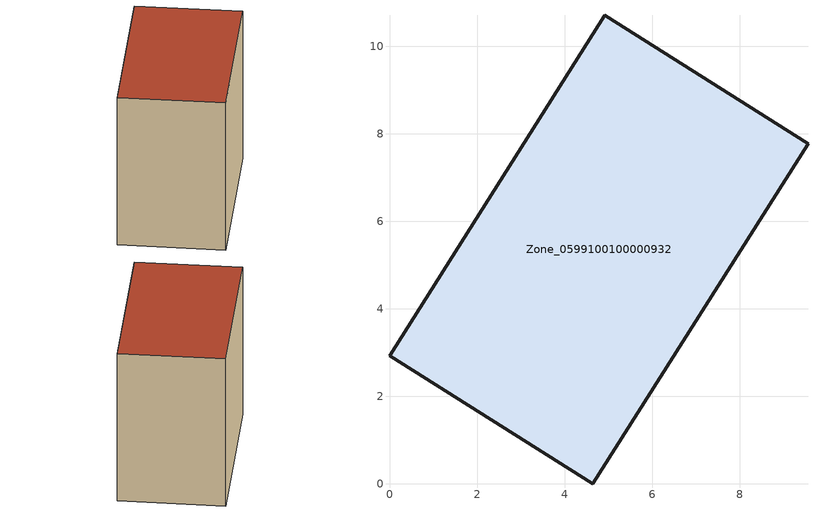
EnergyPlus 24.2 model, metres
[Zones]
Zone_0599100100000932
 floor ground (C_G): 4.64,0 0,2.93 4.92,10.71 9.56,7.78 z1.67
 wall outside (C_F): 0,2.93 4.64,0 9.56,7.78 4.92,10.71 0,2.93 z1.67:10.23
 roof outside (C_R): 9.56,7.78 4.92,10.71 0,2.93 4.64,0 z10.23
[BUILDING]
Pand.0599100100000932: North Axis=0; Terrain=City; Loads Convergence Tolerance Value=0.04; Temperature Convergence Tolerance Value=0.4; Solar Distribution=FullExterior; Maximum Number of Warmup Days=25; Minimum Number of Warmup Days=1
[Site:Location]
Rotterdam.The.Hague.AP_ZH_NLD Design_Conditions: Latitude=51.96; Longitude=4.45; Time Zone=1; Elevation=-4.5
[SITE:GROUNDTEMPERATURE:BUILDINGSURFACE]
18, 18, 18, 18, 18, 18, 18, 18, 18, 18, 18, 18
[MATERIAL] Thermal Absorptance=0.9; Solar Absorptance=0.7; Visible Absorptance=0.7
Name | Roughness | Thickness | Conductivity | Density | Specific Heat
G.TI.2006-2014 | MediumSmooth | 0.15 | 0.06 | 540 | 1210
F.TI.2006-2014 | Rough | 0.3 | 0.12 | 1920 | 840
R.TI.2006-2014 | MediumRough | 0.2 | 0.08 | 1500 | 1000
[CONSTRUCTION]
C_G: G.TI.2006-2014
C_F: F.TI.2006-2014
C_R: R.TI.2006-2014
[ZONE]
Zone_0599100100000932: Type=1; Multiplier=1; Ceiling Height=Autocalculate; Volume=Autocalculate; Floor Area=autocalculate; Part of Total Floor Area=Yes
[ZONEINFILTRATION:DESIGNFLOWRATE]
Infil_Zone_0599100100000932: Zone or ZoneList or Space or SpaceList=Zone_0599100100000932; Schedule=AlwaysOn; Design Flow Rate Calculation Method=Flow/Area; Flow Rate per Floor Area=0.0015; Constant Term Coefficient=1; Temperature Term Coefficient=0; Velocity Term Coefficient=0; Velocity Squared Term Coefficient=0
[HVACTEMPLATE:ZONE:IDEALLOADSAIRSYSTEM]
Zone_0599100100000932: Maximum Heating Supply Air Temperature=50; Minimum Cooling Supply Air Temperature=13; Maximum Heating Supply Air Humidity Ratio=0.0156; Minimum Cooling Supply Air Humidity Ratio=0.0077; Heating Limit=NoLimit; Cooling Limit=NoLimit; Dehumidification Control Type=ConstantSensibleHeatRatio; Cooling Sensible Heat Ratio=0.7; Dehumidification Setpoint=60; Humidification Control Type=None; Humidification Setpoint=30; Outdoor Air Method=None; Outdoor Air Flow Rate per Person=0.00944; Outdoor Air Flow Rate per Zone Floor Area=0; Outdoor Air Flow Rate per Zone=0; Demand Controlled Ventilation Type=None; Outdoor Air Economizer Type=NoEconomizer; Heat Recovery Type=None; Sensible Heat Recovery Effectiveness=0.7; Latent Heat Recovery Effectiveness=0.65
[ZONECONTROL:THERMOSTAT]
ThermostatControl_Zone_0599100100000932: Zone or ZoneList=Zone_0599100100000932; Control Type Schedule=DualSetpointControlType; Control 1=Thermostat_Zone_0599100100000932; Temperature Difference Between Cutout And Setpoint=0
[THERMOSTATSETPOINT:DUALSETPOINT]
Thermostat_Zone_0599100100000932: Heating Setpoint Temperature Schedule=HeatingSetpoint_Zone_0599100100000932; Cooling Setpoint Temperature Schedule=CoolingSetpoint_Zone_0599100100000932
[SCHEDULE:COMPACT]
HeatingSetpoint_Zone_0599100100000932: Through: 12/31, For: AllDays, Until: 24:00, 21
CoolingSetpoint_Zone_0599100100000932: Through: 12/31, For: AllDays, Until: 24:00, 24
DualSetpointControlType: Through: 12/31, For: AllDays, Until: 24:00, 4
AlwaysOn: Through: 12/31, For: AllDays, Until: 24:00, 1
